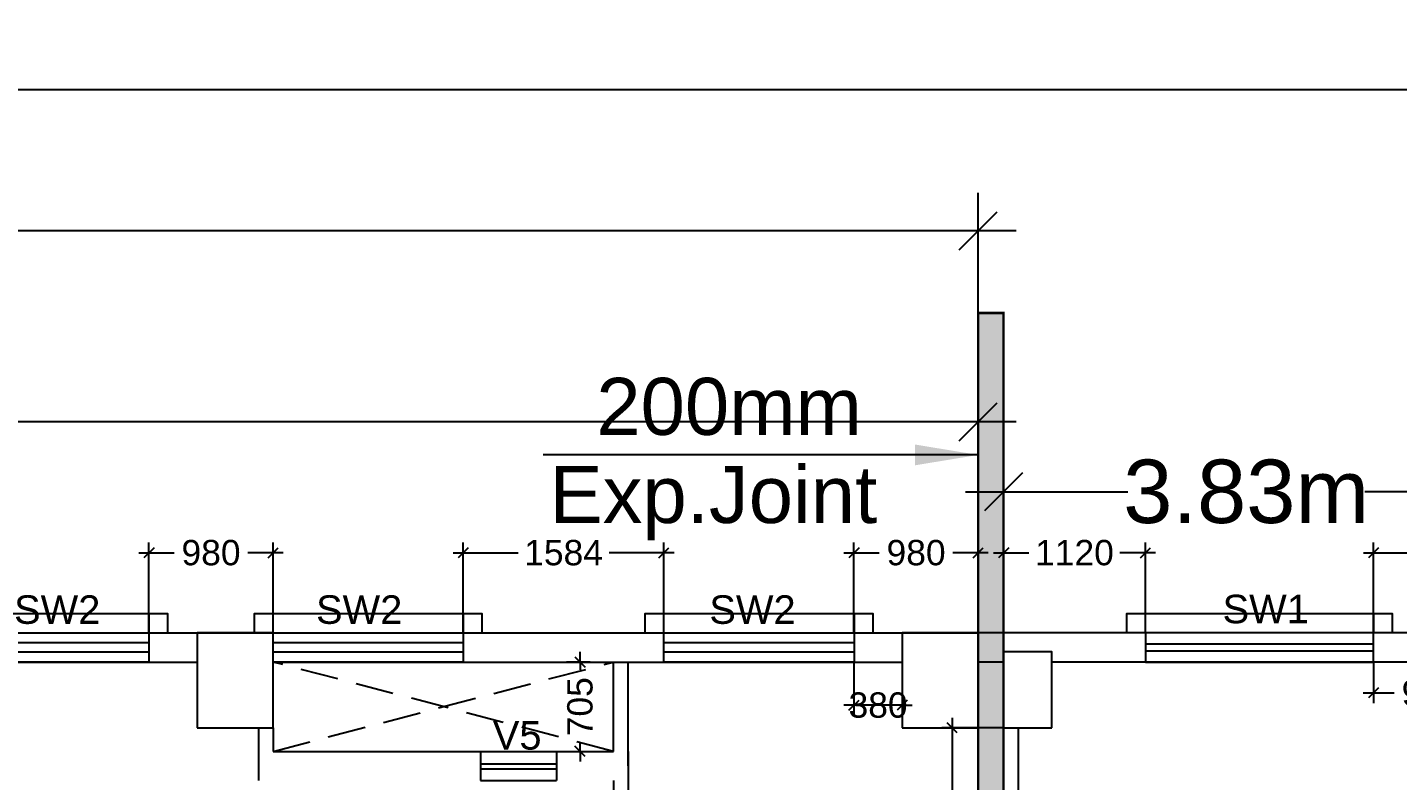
# Model space of a CAD drawing. Extents: x 7620542 to 7843793, y -6476226 to -6093835.
# Drawn here: x 7708846 to 7719659, y -6338180 to -6332241 of the extents above; entities that cross this region are included whole.
import ezdxf
from ezdxf.enums import TextEntityAlignment as Align

# ---------------------------------------------------------------- set-up
doc = ezdxf.new("R2010")
doc.units = 0
doc.header["$LTSCALE"] = 600
doc.header["$MEASUREMENT"] = 0
doc.header["$PDMODE"] = 35
doc.linetypes.add('DASHED', pattern=[0.75, 0.5, -0.25])
doc.linetypes.add('HIDDEN', pattern=[0.375, 0.25, -0.125])
doc.layers.get('0').update_dxf_attribs({"linetype": 'CONTINUOUS'})
doc.layers.get('Defpoints').update_dxf_attribs({"linetype": 'CONTINUOUS'})
for name, color, linetype in [('chajja', 7, 'CONTINUOUS'), ('DIM', 8, 'CONTINUOUS'), ('DIM-TEXT', 8, 'CONTINUOUS'), ('Ele Proje.', 7, 'CONTINUOUS'), ('Exp.Joint', 104, 'CONTINUOUS'), ('Fixed Glass', 171, 'CONTINUOUS'), ('joinery', 7, 'CONTINUOUS'), ('LA-column', 3, 'CONTINUOUS'), ('Walls', 7, 'CONTINUOUS'), ('WIN', 151, 'CONTINUOUS'), ('Working Dim', 5, 'CONTINUOUS')]:
    doc.layers.add(name, color=color, linetype=linetype)
doc.styles.add('ari', font='arial.ttf')
doc.styles.add('ARIAL', font='arial.ttf')
doc.styles.add('ROMANS', font='romans.shx')
doc.styles.add('RT', font='romant.shx')
doc.styles.get("Standard").update_dxf_attribs({"font": 'romans.shx'})
doc.dimstyles.new('int. dim', dxfattribs={"dimtxt": 450, "dimasz": 80, "dimexe": 80, "dimexo": 0, "dimgap": 70, "dimtad": 0, "dimdec": 0, "dimzin": 12, "dimdsep": 46, "dimtxsty": 'ari', "dimblk": 'OBLIQUE', "dimcen": 2, "dimdle": 80, "dimclrd": 256, "dimclre": 256, "dimclrt": 6, "dimadec": 0, "dimazin": 0, "dimtfac": 1, "dimtdec": 0, "dimtix": 1, "dimtmove": 2, "dimatfit": 3, "dimfxl": 1, "dimtolj": 1, "dimtzin": 0, "dimlwd": -1, "dimlwe": -1, "dimarcsym": 0})
doc.dimstyles.new('LA-Footing-dim', dxfattribs={"dimtxt": 300, "dimasz": 5, "dimexe": 25, "dimexo": 25, "dimgap": 5, "dimtad": 1, "dimdec": 0, "dimzin": 0, "dimdsep": 46, "dimtxsty": 'ROMANS', "dimblk": 'DOT', "dimcen": 0.09, "dimdle": 50, "dimclrd": 5, "dimclre": 5, "dimclrt": 6, "dimadec": 0, "dimazin": 0, "dimtfac": 1, "dimtdec": 0, "dimtix": 1, "dimtofl": 0, "dimtmove": 0, "dimatfit": 3, "dimfxl": 1, "dimtolj": 1, "dimtzin": 0, "dimarcsym": 0})
doc.dimstyles.new('STANDARD$0', dxfattribs={"dimscale": 0, "dimtxt": 150, "dimasz": 125, "dimexe": 0.75, "dimexo": 1, "dimgap": 25, "dimtad": 1, "dimdec": 0, "dimdsep": 46, "dimtxsty": 'Standard', "dimblk1": 'DOT', "dimblk2": 'DOT', "dimsah": 1, "dimcen": 2.5, "dimclrd": 1, "dimclre": 1, "dimclrt": 3, "dimadec": 0, "dimazin": 0, "dimtfac": 1, "dimtdec": 0, "dimtmove": 0, "dimatfit": 3, "dimldrblk": 'DOT', "dimfxl": 1, "dimtolj": 1, "dimtzin": 0, "dimarcsym": 0})
doc.dimstyles.new('TEXT', dxfattribs={"dimscale": 0, "dimtxt": 600, "dimasz": 300, "dimexe": 300, "dimexo": 30, "dimgap": 50, "dimtad": 0, "dimdec": 0, "dimzin": 0, "dimdsep": 46, "dimtxsty": 'RT', "dimblk": 'OBLIQUE', "dimcen": 0.09, "dimdle": 300, "dimclrd": 256, "dimclre": 256, "dimclrt": 170, "dimadec": 0, "dimazin": 0, "dimtfac": 1, "dimtdec": 0, "dimtofl": 0, "dimtmove": 2, "dimatfit": 3, "dimfxl": 1, "dimfrac": 2, "dimtolj": 1, "dimtzin": 0, "dimlwd": -1, "dimlwe": -1, "dimarcsym": 0})

# ---------------------------------------------------------------- blocks, each defined once
blk = doc.blocks.new('_Oblique')
at = {"color": 0, "linetype": 'ByBlock', "lineweight": -2}
blk.add_line((-0.5, -0.5), (0.5, 0.5), dxfattribs=at)
blk = doc.blocks.new('*D478')
at = {"layer": 'Defpoints', "color": 0, "linetype": 'Continuous', "transparency": 16777216}
for p in [(7686489, -6335351), (7686489, -6337015, 5), (7716349, -6337015, 5)]:
    blk.add_point(p, dxfattribs=at)
at = {"layer": 'DIM-TEXT', "transparency": 16777216}
for p, q in [((7686489, -6337015), (7686489, -6335051)), ((7716349, -6337015), (7716349, -6335051)), ((7686189, -6335351), (7694663, -6335351)), ((7716649, -6335351), (7708176, -6335351))]:
    blk.add_line(p, q, dxfattribs=at)
at = {"layer": 'DIM-TEXT', "linetype": 'Continuous', "transparency": 16777216, "xscale": 300, "yscale": 300, "zscale": 300, "rotation": 180}
blk.add_blockref('_Oblique', (7686489, -6335351), dxfattribs=at)
at = {"layer": 'DIM-TEXT', "linetype": 'Continuous', "transparency": 16777216, "xscale": 300, "yscale": 300, "zscale": 300}
blk.add_blockref('_Oblique', (7716349, -6335351), dxfattribs=at)
at = {"layer": 'DIM-TEXT', "color": 170, "linetype": 'Continuous', "transparency": 16777216, "insert": (7701419, -6335351), "char_height": 750, "attachment_point": 5, "style": 'ari'}
blk.add_mtext('\\A1;{\\H1.067x;R.I.C.U. - WARD (20 Beds)}', dxfattribs=at)
blk = doc.blocks.new('*D517')
at = {"layer": 'Defpoints', "color": 0, "transparency": 16777216}
for p in [(7719469, -6336384), (7719469, -6337016, 43), (7721324, -6337015, 43)]:
    blk.add_point(p, dxfattribs=at)
at = {"layer": 'Working Dim', "transparency": 16777216}
for p, q in [((7719389, -6336384), (7720036, -6336384)), ((7719469, -6337016), (7719469, -6336304)), ((7721404, -6336384), (7720756, -6336384)), ((7721324, -6337015), (7721324, -6336304))]:
    blk.add_line(p, q, dxfattribs=at)
at = {"layer": 'Working Dim', "transparency": 16777216, "xscale": 80, "yscale": 80, "zscale": 80, "rotation": 180}
blk.add_blockref('_Oblique', (7719469, -6336384), dxfattribs=at)
at = {"layer": 'Working Dim', "transparency": 16777216, "xscale": 80, "yscale": 80, "zscale": 80}
blk.add_blockref('_Oblique', (7721324, -6336384), dxfattribs=at)
at = {"layer": 'Working Dim', "color": 6, "transparency": 16777216, "insert": (7720396, -6336384), "char_height": 200, "attachment_point": 5, "style": 'ari'}
blk.add_mtext('\\A1;1855', dxfattribs=at)
blk = doc.blocks.new('*D518')
at = {"layer": 'Defpoints', "color": 0, "transparency": 16777216}
for p in [(7715369, -6336384), (7715369, -6337015, 11240), (7716349, -6337015, -15)]:
    blk.add_point(p, dxfattribs=at)
at = {"layer": 'Working Dim', "transparency": 16777216}
for p, q in [((7715289, -6336384), (7715568, -6336384)), ((7715369, -6337015), (7715369, -6336304)), ((7716429, -6336384), (7716149, -6336384)), ((7716349, -6337015), (7716349, -6336304))]:
    blk.add_line(p, q, dxfattribs=at)
at = {"layer": 'Working Dim', "transparency": 16777216, "xscale": 80, "yscale": 80, "zscale": 80, "rotation": 180}
blk.add_blockref('_Oblique', (7715369, -6336384), dxfattribs=at)
at = {"layer": 'Working Dim', "transparency": 16777216, "xscale": 80, "yscale": 80, "zscale": 80}
blk.add_blockref('_Oblique', (7716349, -6336384), dxfattribs=at)
at = {"layer": 'Working Dim', "color": 6, "transparency": 16777216, "insert": (7715859, -6336384), "char_height": 200, "attachment_point": 5, "style": 'ari'}
blk.add_mtext('\\A1;980', dxfattribs=at)
blk = doc.blocks.new('*D519')
at = {"layer": 'Defpoints', "color": 0, "transparency": 16777216}
for p in [(7709805, -6336384), (7709805, -6337015, 22418), (7710785, -6337015, 11221)]:
    blk.add_point(p, dxfattribs=at)
at = {"layer": 'Working Dim', "transparency": 16777216}
for p, q in [((7709725, -6336384), (7710004, -6336384)), ((7709805, -6337015), (7709805, -6336304)), ((7710865, -6336384), (7710586, -6336384)), ((7710785, -6337015), (7710785, -6336304))]:
    blk.add_line(p, q, dxfattribs=at)
at = {"layer": 'Working Dim', "transparency": 16777216, "xscale": 80, "yscale": 80, "zscale": 80, "rotation": 180}
blk.add_blockref('_Oblique', (7709805, -6336384), dxfattribs=at)
at = {"layer": 'Working Dim', "transparency": 16777216, "xscale": 80, "yscale": 80, "zscale": 80}
blk.add_blockref('_Oblique', (7710785, -6336384), dxfattribs=at)
at = {"layer": 'Working Dim', "color": 6, "transparency": 16777216, "insert": (7710295, -6336384), "char_height": 200, "attachment_point": 5, "style": 'ari'}
blk.add_mtext('\\A1;980', dxfattribs=at)
blk = doc.blocks.new('*D545')
at = {"layer": 'Defpoints', "color": 0, "transparency": 16777216}
for p in [(7715369, -6337245, 11240), (7715749, -6337245, 11225), (7715369, -6337586)]:
    blk.add_point(p, dxfattribs=at)
at = {"layer": 'Working Dim', "transparency": 16777216}
for p, q in [((7715369, -6337245), (7715369, -6337666)), ((7715749, -6337245), (7715749, -6337666)), ((7715369, -6337586), (7715289, -6337586)), ((7715749, -6337586), (7715369, -6337586)), ((7715749, -6337586), (7715829, -6337586))]:
    blk.add_line(p, q, dxfattribs=at)
at = {"layer": 'Working Dim', "transparency": 16777216, "xscale": 80, "yscale": 80, "zscale": 80}
blk.add_blockref('_Oblique', (7715369, -6337586), dxfattribs=at)
at = {"layer": 'Working Dim', "transparency": 16777216, "xscale": 80, "yscale": 80, "zscale": 80, "rotation": 180}
blk.add_blockref('_Oblique', (7715749, -6337586), dxfattribs=at)
at = {"layer": 'Working Dim', "color": 6, "transparency": 16777216, "insert": (7715559, -6337586), "char_height": 200, "attachment_point": 5, "style": 'ari'}
blk.add_mtext('\\A1;380', dxfattribs=at)
blk = doc.blocks.new('*D851')
at = {"layer": 'Defpoints', "color": 0, "transparency": 16777216}
for p in [(7761439, -6332733), (7641399, -6337015, 5), (7761439, -6337165, -25)]:
    blk.add_point(p, dxfattribs=at)
at = {"layer": 'DIM', "color": 8, "transparency": 16777216}
for p, q in [((7641399, -6337015), (7641399, -6332433)), ((7761439, -6337165), (7761439, -6332433)), ((7641099, -6332733), (7699470, -6332733)), ((7761739, -6332733), (7703368, -6332733))]:
    blk.add_line(p, q, dxfattribs=at)
at = {"layer": 'DIM', "color": 8, "transparency": 16777216, "xscale": 300, "yscale": 300, "zscale": 300, "rotation": 180}
blk.add_blockref('_Oblique', (7641399, -6332733), dxfattribs=at)
at = {"layer": 'DIM', "color": 8, "transparency": 16777216, "xscale": 300, "yscale": 300, "zscale": 300}
blk.add_blockref('_Oblique', (7761439, -6332733), dxfattribs=at)
at = {"layer": 'DIM', "color": 7, "transparency": 16777216, "insert": (7701419, -6332733), "char_height": 750, "attachment_point": 5, "style": 'ari'}
blk.add_mtext('\\A1;120.04m', dxfattribs=at)
blk = doc.blocks.new('*D853')
at = {"layer": 'Defpoints', "color": 0, "transparency": 16777216}
for p in [(7716349, -6333845), (7686489, -6337015, 11183), (7716349, -6337015)]:
    blk.add_point(p, dxfattribs=at)
at = {"layer": 'DIM', "color": 8, "transparency": 16777216}
for p, q in [((7686489, -6337015), (7686489, -6333545)), ((7716349, -6337015), (7716349, -6333545)), ((7686189, -6333845), (7699720, -6333845)), ((7716649, -6333845), (7703118, -6333845))]:
    blk.add_line(p, q, dxfattribs=at)
at = {"layer": 'DIM', "color": 8, "transparency": 16777216, "xscale": 300, "yscale": 300, "zscale": 300, "rotation": 180}
blk.add_blockref('_Oblique', (7686489, -6333845), dxfattribs=at)
at = {"layer": 'DIM', "color": 8, "transparency": 16777216, "xscale": 300, "yscale": 300, "zscale": 300}
blk.add_blockref('_Oblique', (7716349, -6333845), dxfattribs=at)
at = {"layer": 'DIM', "color": 7, "transparency": 16777216, "insert": (7701419, -6333845), "char_height": 750, "attachment_point": 5, "style": 'ari'}
blk.add_mtext('\\A1;29.86m', dxfattribs=at)
blk = doc.blocks.new('*D867')
at = {"layer": 'Defpoints', "color": 0, "transparency": 16777216}
for p in [(7720379, -6335903), (7716549, -6337015), (7720379, -6337015, -8)]:
    blk.add_point(p, dxfattribs=at)
at = {"layer": 'DIM', "color": 8, "transparency": 16777216}
for p, q in [((7716549, -6337015), (7716549, -6335603)), ((7720379, -6337015), (7720379, -6335603)), ((7716249, -6335903), (7717530, -6335903)), ((7720679, -6335903), (7719399, -6335903))]:
    blk.add_line(p, q, dxfattribs=at)
at = {"layer": 'DIM', "color": 8, "transparency": 16777216, "xscale": 300, "yscale": 300, "zscale": 300, "rotation": 180}
blk.add_blockref('_Oblique', (7716549, -6335903), dxfattribs=at)
at = {"layer": 'DIM', "color": 8, "transparency": 16777216, "xscale": 300, "yscale": 300, "zscale": 300}
blk.add_blockref('_Oblique', (7720379, -6335903), dxfattribs=at)
at = {"layer": 'DIM', "color": 7, "transparency": 16777216, "insert": (7718464, -6335903), "char_height": 500, "attachment_point": 5, "style": 'ari'}
blk.add_mtext('\\A1;3.83m', dxfattribs=at)
blk = doc.blocks.new('*D884')
at = {"layer": 'Defpoints', "color": 0, "transparency": 16777216}
for p in [(7717669, -6336384), (7716550, -6337015, -15), (7717669, -6337015, -15)]:
    blk.add_point(p, dxfattribs=at)
at = {"layer": 'Working Dim', "transparency": 16777216}
for p, q in [((7716470, -6336384), (7716750, -6336384)), ((7716550, -6337015), (7716550, -6336304)), ((7717749, -6336384), (7717468, -6336384)), ((7717669, -6337015), (7717669, -6336304))]:
    blk.add_line(p, q, dxfattribs=at)
at = {"layer": 'Working Dim', "transparency": 16777216, "xscale": 80, "yscale": 80, "zscale": 80, "rotation": 180}
blk.add_blockref('_Oblique', (7716550, -6336384), dxfattribs=at)
at = {"layer": 'Working Dim', "transparency": 16777216, "xscale": 80, "yscale": 80, "zscale": 80}
blk.add_blockref('_Oblique', (7717669, -6336384), dxfattribs=at)
at = {"layer": 'Working Dim', "color": 6, "transparency": 16777216, "insert": (7717109, -6336384), "char_height": 200, "attachment_point": 5, "style": 'ari'}
blk.add_mtext('\\A1;1120', dxfattribs=at)
blk = doc.blocks.new('*D886')
at = {"layer": 'Defpoints', "color": 0, "transparency": 16777216}
for p in [(7713869, -6336384), (7712285, -6337015), (7713869, -6337015, 11240)]:
    blk.add_point(p, dxfattribs=at)
at = {"layer": 'Working Dim', "transparency": 16777216}
for p, q in [((7712205, -6336384), (7712718, -6336384)), ((7712285, -6337015), (7712285, -6336304)), ((7713949, -6336384), (7713436, -6336384)), ((7713869, -6337015), (7713869, -6336304))]:
    blk.add_line(p, q, dxfattribs=at)
at = {"layer": 'Working Dim', "transparency": 16777216, "xscale": 80, "yscale": 80, "zscale": 80, "rotation": 180}
blk.add_blockref('_Oblique', (7712285, -6336384), dxfattribs=at)
at = {"layer": 'Working Dim', "transparency": 16777216, "xscale": 80, "yscale": 80, "zscale": 80}
blk.add_blockref('_Oblique', (7713869, -6336384), dxfattribs=at)
at = {"layer": 'Working Dim', "color": 6, "transparency": 16777216, "insert": (7713077, -6336384), "char_height": 200, "attachment_point": 5, "style": 'ari'}
blk.add_mtext('\\A1;1584', dxfattribs=at)
blk = doc.blocks.new('_Dot')
at = {"layer": 'WIN', "color": 0, "linetype": 'ByBlock', "lineweight": -2}
blk.add_line((-0.5, 0), (-1, 0), dxfattribs=at)
at = {"layer": 'WIN', "color": 0, "linetype": 'ByBlock', "const_width": 0.5}
blk.add_lwpolyline([(-0.25, 0, 1), (0.25, 0, 1)], format="xyb", close=True, dxfattribs=at)
blk = doc.blocks.new('*D1696')
at = {"layer": 'Defpoints', "color": 0, "transparency": 16777216}
for p in [(7716549, -6337765, 5), (7716143, -6342750), (7716549, -6342750)]:
    blk.add_point(p, dxfattribs=at)
at = {"layer": 'Working Dim', "transparency": 16777216}
for p, q in [((7716143, -6337685), (7716143, -6339888)), ((7716549, -6337765), (7716063, -6337765)), ((7716143, -6342830), (7716143, -6340628)), ((7716549, -6342750), (7716063, -6342750))]:
    blk.add_line(p, q, dxfattribs=at)
at = {"layer": 'Working Dim', "transparency": 16777216, "xscale": 80, "yscale": 80, "zscale": 80}
for p, rotation in [((7716143, -6337765), 90), ((7716143, -6342750), 270)]:
    blk.add_blockref('_Oblique', p, dxfattribs=dict(at, rotation=rotation))
at = {"layer": 'Working Dim', "color": 6, "transparency": 16777216, "insert": (7716143, -6340258), "char_height": 200, "attachment_point": 5, "rotation": 90, "style": 'ari'}
blk.add_mtext('\\A1;2320', dxfattribs=at)
blk = doc.blocks.new('*D2182')
at = {"layer": 'Defpoints', "color": 0, "transparency": 16777216}
for p in [(7713100, -6337245), (7713100, -6337950), (7713207, -6337950)]:
    blk.add_point(p, dxfattribs=at)
at = {"layer": 'Working Dim', "transparency": 16777216}
for p, q in [((7713100, -6337245), (7713287, -6337245)), ((7713207, -6337245), (7713207, -6337165)), ((7713207, -6337245), (7713207, -6337307)), ((7713207, -6337950), (7713207, -6337889)), ((7713100, -6337950), (7713287, -6337950)), ((7713207, -6337950), (7713207, -6338030))]:
    blk.add_line(p, q, dxfattribs=at)
at = {"layer": 'Working Dim', "transparency": 16777216, "xscale": 80, "yscale": 80, "zscale": 80}
for p, rotation in [((7713207, -6337245), 270), ((7713207, -6337950), 90)]:
    blk.add_blockref('_Oblique', p, dxfattribs=dict(at, rotation=rotation))
at = {"layer": 'Working Dim', "color": 6, "transparency": 16777216, "insert": (7713207, -6337598), "char_height": 200, "attachment_point": 5, "rotation": 90, "style": 'ari'}
blk.add_mtext('\\A1;705', dxfattribs=at)
blk = doc.blocks.new('*D2536')
at = {"layer": 'Defpoints', "color": 0, "transparency": 16777216}
for p in [(7719468, -6337245, -15), (7720379, -6337245, -15), (7720379, -6337489)]:
    blk.add_point(p, dxfattribs=at)
at = {"layer": 'Working Dim', "transparency": 16777216}
for p, q in [((7719468, -6337245), (7719468, -6337569)), ((7720379, -6337245), (7720379, -6337569)), ((7719388, -6337489), (7719633, -6337489)), ((7720459, -6337489), (7720214, -6337489))]:
    blk.add_line(p, q, dxfattribs=at)
at = {"layer": 'Working Dim', "transparency": 16777216, "xscale": 80, "yscale": 80, "zscale": 80, "rotation": 180}
blk.add_blockref('_Oblique', (7719468, -6337489), dxfattribs=at)
at = {"layer": 'Working Dim', "transparency": 16777216, "xscale": 80, "yscale": 80, "zscale": 80}
blk.add_blockref('_Oblique', (7720379, -6337489), dxfattribs=at)
at = {"layer": 'Working Dim', "color": 6, "transparency": 16777216, "insert": (7719924, -6337489), "char_height": 200, "attachment_point": 5, "style": 'ari'}
blk.add_mtext('\\A1;910', dxfattribs=at)

msp = doc.modelspace()

# ---------------------------------------------------------------- hatches: boundary and pattern name
at = {"layer": 'Exp.Joint', "linetype": 'HIDDEN'}
msp.add_hatch(color=256, dxfattribs=at).paths.add_polyline_path([(7716549.14, -6334493.662), (7716349.14, -6334493.662), (7716349.14, -6455862.509), (7716549.14, -6455862.509)])

# ---------------------------------------------------------------- linework, layer by layer
at = {"layer": 'chajja', "color": 8}
for p, q in [((7715369.055, -6336865.306, -14.83), (7713869.055, -6336865.306, -14.83)), ((7719468.242, -6336865.47, -14.83), (7717668.242, -6336865.47, -14.83))]:
    msp.add_line(p, q, dxfattribs=at)
at = {"layer": 'chajja'}
msp.add_line((7750548.695, -6337015.883, -14.83), (7716348.786, -6337015.32, -14.83), dxfattribs=at)
at = {"layer": 'Ele Proje.', "elevation": -14.83}
for points in [[(7709955.144, -6337015.306), (7709955.144, -6336865.306), (7709805.144, -6336865.306), (7709805.144, -6337015.306)], [(7710785.144, -6337015.328), (7710785.144, -6336865.328), (7710635.144, -6336865.328), (7710635.144, -6337015.328)], [(7712435.144, -6337015.306), (7712435.144, -6336865.306), (7712285.144, -6336865.306), (7712285.144, -6337015.306)], [(7713869.055, -6337015.328), (7713869.055, -6336865.328), (7713719.055, -6336865.328), (7713719.055, -6337015.328)], [(7715519.055, -6337015.306), (7715519.055, -6336865.306), (7715369.055, -6336865.306), (7715369.055, -6337015.306)], [(7717668.242, -6337015.47), (7717668.242, -6336865.47), (7717518.242, -6336865.47), (7717518.242, -6337015.47)], [(7719618.242, -6337015.47), (7719618.242, -6336865.47), (7719468.242, -6336865.47), (7719468.242, -6337015.47)]]:
    msp.add_lwpolyline(points, dxfattribs=at)
at = {"layer": 'Exp.Joint', "linetype": 'HIDDEN', "const_width": 20, "elevation": -11195.81}
msp.add_lwpolyline([(7716549.14, -6334493.662), (7716349.14, -6334493.662), (7716349.14, -6455862.509), (7716549.14, -6455862.509)], close=True, dxfattribs=at)
at = {"layer": 'Fixed Glass', "elevation": -14.83}
for points in [[(7712285.144, -6337015.328), (7712285.144, -6337245.328), (7710785.144, -6337245.328), (7710785.144, -6337015.328)], [(7712285.144, -6337092.328), (7712285.144, -6337168.328), (7710785.144, -6337168.328), (7710785.144, -6337092.328)]]:
    msp.add_lwpolyline(points, close=True, dxfattribs=at)
at = {"layer": 'LA-column', "color": 2}
for points, elevation in [([(7710185.144, -6337765.399), (7710785.144, -6337765.399), (7710785.144, -6337015.399), (7710185.144, -6337015.399)], 11172.341), ([(7715749.145, -6337765.399), (7716349.145, -6337765.399), (7716349.145, -6337015.399), (7715749.145, -6337015.399)], 11172.341), ([(7716929.144, -6337765.319), (7716929.144, -6337165.319), (7716549.144, -6337165.319), (7716549.144, -6337765.319)], -9.508)]:
    msp.add_lwpolyline(points, close=True, dxfattribs=dict(at, elevation=elevation))
at = {"layer": 'Walls', "color": 8}
for p, q in [((7709805.144, -6336865.306, -14.83), (7708305.144, -6336865.306, -14.83)), ((7712285.144, -6336865.306, -14.83), (7710785.144, -6336865.306, -14.83))]:
    msp.add_line(p, q, dxfattribs=at)
at = {"layer": 'Walls'}
for p, q in [((7698597.144, -6337015.284, -14.83), (7716349.055, -6337015.284, -14.83)), ((7704691.144, -6337245.284, -14.83), (7710185.144, -6337245.284, -14.83)), ((7710785.144, -6337245.284, -14.83), (7715749.055, -6337245.284, -14.83)), ((7713472, -6337950.362, -14.83), (7713472, -6337245.454, -14.83)), ((7713587, -6338065.286, -14.83), (7713587, -6337245.453, -14.83)), ((7716548.876, -6337245.323, -14.83), (7716348.782, -6337245.32, -14.83)), ((7720378.608, -6337245.386, -14.83), (7716928.876, -6337245.329, -14.83)), ((7713587, -6337950.286, 11182.658), (7713587, -6338065.286, 11182.658)), ((7713587.09, -6337950.28, 22422.972), (7713587.09, -6338065.28, 22422.972))]:
    msp.add_line(p, q, dxfattribs=at)
at = {"layer": 'Walls', "linetype": 'Continuous', "elevation": -14.83}
for points in [[(7716549.144, -6342750.259), (7716549.144, -6337765.323)], [(7716664.144, -6337765.365), (7716664.144, -6342750.259)]]:
    msp.add_lwpolyline(points, dxfattribs=at)
at = {"layer": 'Walls', "elevation": -14.83}
msp.add_lwpolyline([(7710785.054, -6337950.286), (7713472, -6337950.286)], dxfattribs=at)
at = {"layer": 'WIN', "linetype": 'Continuous'}
for p, q in [((7717668.242, -6337100.955, -14.83), (7719468.242, -6337100.955, -14.83)), ((7712422.09, -6337950.267, -14.83), (7713022.09, -6337950.267, -14.83)), ((7712422.09, -6337950.267, -14.83), (7712422.09, -6338180.267, -14.83)), ((7713022.09, -6337950.267, -14.83), (7713022.09, -6338180.267, -14.83)), ((7712422.09, -6338049.203, -14.83), (7713022.09, -6338049.203, -14.83)), ((7712422.09, -6338087.536, -14.83), (7713022.09, -6338087.536, -14.83)), ((7712422.09, -6338180.267, -14.83), (7713022.09, -6338180.267, -14.83))]:
    msp.add_line(p, q, dxfattribs=at)
at = {"layer": 'WIN', "linetype": 'Continuous', "elevation": -14.83}
for points in [[(7709805.144, -6337015.328), (7709805.144, -6337245.328), (7708305.144, -6337245.328), (7708305.144, -6337015.328)], [(7715369.055, -6337015.328), (7715369.055, -6337245.328), (7713869.055, -6337245.328), (7713869.055, -6337015.328)], [(7717668.242, -6337015.505), (7717668.242, -6337245.505), (7719468.242, -6337245.505), (7719468.242, -6337015.505)], [(7709805.144, -6337092.328), (7709805.144, -6337168.328), (7708305.144, -6337168.328), (7708305.144, -6337092.328)], [(7715369.055, -6337092.328), (7715369.055, -6337168.328), (7713869.055, -6337168.328), (7713869.055, -6337092.328)]]:
    msp.add_lwpolyline(points, close=True, dxfattribs=at)
msp.add_lwpolyline([(7719468.242, -6337160.054), (7717668.242, -6337160.054)], dxfattribs=at)
at = {"layer": 'Working Dim', "color": 8, "linetype": 'DASHED'}
for p, q in [((7710785.054, -6337950.286, 11182.658), (7713472, -6337245.279, -14.83)), ((7713472, -6337950.286, -14.83), (7710785.054, -6337245.279, 11183.498))]:
    msp.add_line(p, q, dxfattribs=at)
at = {"layer": 'Working Dim', "color": 7}
for p, q in [((7710670.144, -6337765.399, 11172.341), (7710670.144, -6338180.286, 11172.341)), ((7710785.144, -6337765.399, 11172.341), (7710785.144, -6337950.286, 11172.341)), ((7713587.09, -6338065.28, -14.83), (7713586.828, -6340343.012, -14.805)), ((7713472.09, -6338180.267, -14.83), (7713471.828, -6340343.001, -14.805))]:
    msp.add_line(p, q, dxfattribs=at)

# ---------------------------------------------------------------- texts
at = {"layer": 'Exp.Joint', "color": 7, "style": 'ARIAL'}
for s, p in [('200mm', (7714383.392, -6335454.658, 4.14)), ('Exp.Joint', (7714258.883, -6336149.337, 4.14))]:
    msp.add_text(s, height=450, dxfattribs=at).set_placement(p, align=Align.CENTER)
at = {"layer": 'joinery', "style": 'ari'}
for s, p in [('SW2', (7709081.142, -6336944.376, -14.83)), ('SW2', (7711464.157, -6336944.376, -14.83)), ('SW2', (7714567.968, -6336944.376, -14.83)), ('SW1', (7718618.1, -6336939.765, -14.83)), ('V5', (7712711.087, -6337936.032, -11.495))]:
    msp.add_text(s, height=225, dxfattribs=at).set_placement(p, align=Align.CENTER)

# ---------------------------------------------------------------- dimensions: what is measured, and where the dimension line sits
at = {"layer": 'DIM'}
for base, p1, p2, override, picture, middle in [((7761439.285, -6332733.427, -14.83), (7641399.003, -6337015.366, -9.699), (7761439.285, -6337165.48, -39.948), {"dimscale": 1, "dimtxt": 750, "dimasz": 300, "dimexe": 300, "dimexo": 0, "dimgap": 1, "dimtad": 0, "dimdec": 2, "dimlfac": 0.001, "dimzin": 0, "dimpost": 'm', "dimtxsty": 'ari', "dimblk1": 'Oblique', "dimblk2": 'Oblique', "dimcen": 0, "dimdle": 300, "dimclrd": 8, "dimclre": 8, "dimclrt": 7, "dimadec": 2, "dimtdec": 2, "dimtmove": 2, "dimfxl": 0.75, "dimfrac": 1, "dimlwd": 65535, "dimlwe": 65535}, '*D851', (7701419.144, -6332733.427, -14.83)), ((7716349.055, -6333844.636, -14.83), (7686489.144, -6337015.399, 11168.422), (7716349.055, -6337015.381, -14.83), {"dimscale": 1, "dimtxt": 750, "dimasz": 300, "dimexe": 300, "dimexo": 0, "dimgap": 1, "dimtad": 0, "dimdec": 2, "dimlfac": 0.001, "dimzin": 0, "dimpost": 'm', "dimtxsty": 'ari', "dimblk1": 'Oblique', "dimblk2": 'Oblique', "dimcen": 0, "dimdle": 300, "dimclrd": 8, "dimclre": 8, "dimclrt": 7, "dimadec": 2, "dimtdec": 2, "dimtmove": 2, "dimfxl": 0.75, "dimfrac": 1, "dimlwd": 65535, "dimlwe": 65535}, '*D853', (7701419.099, -6333844.636, -14.83)), ((7720379.146, -6335902.995, -14.83), (7716549.145, -6337015.382, -14.83), (7720379.146, -6337015.376, -22.478), {"dimscale": 1, "dimtxt": 500, "dimasz": 300, "dimexe": 300, "dimexo": 0, "dimgap": 1, "dimtad": 0, "dimdec": 2, "dimlfac": 0.001, "dimzin": 0, "dimpost": 'm', "dimtxsty": 'ari', "dimblk1": 'Oblique', "dimblk2": 'Oblique', "dimcen": 0, "dimdle": 300, "dimclrd": 8, "dimclre": 8, "dimclrt": 7, "dimadec": 2, "dimtdec": 2, "dimtmove": 2, "dimfxl": 0.75, "dimfrac": 1, "dimlwd": 65535, "dimlwe": 65535}, '*D867', (7718464.145, -6335902.995, -14.83))]:
    dim = msp.add_linear_dim(base=base, p1=p1, p2=p2, dimstyle='STANDARD$0', override=override, dxfattribs=at)
    dim.commit()
    dim.dimension.update_dxf_attribs({"geometry": picture, "text_midpoint": middle})
at = {"layer": 'DIM-TEXT', "linetype": 'Continuous'}
dim = msp.add_linear_dim(base=(7686489.054, -6335351.01, -19.962), p1=(7716349.145, -6337015.444, -14.83), p2=(7686489.054, -6337015.444, -14.83), text='{\\H1.067x;R.I.C.U. - WARD (20 Beds)}', dimstyle='TEXT', override={"dimscale": 1, "dimtxt": 750, "dimexo": 0, "dimtxsty": 'ari'}, dxfattribs=at)
dim.commit()
dim.dimension.update_dxf_attribs({"geometry": '*D478', "text_midpoint": (7701419.099, -6335351.01, -19.962)})
at = {"layer": 'Working Dim'}
for base, p1, p2, picture, middle in [((7709804.963, -6336384.489), (7710785.144, -6337015.242, 11220.543), (7709804.963, -6337015.465, 22417.841), '*D519', (7710295.054, -6336384.489)), ((7715368.874, -6336384.489), (7716348.786, -6337015.32, -14.83), (7715368.874, -6337015.465, 11239.72), '*D518', (7715858.83, -6336384.489)), ((7719468.515, -6336384.489), (7721323.697, -6337015.408, 43.325), (7719468.515, -6337015.507, 42.547), '*D517', (7720396.106, -6336384.489)), ((7715368.874, -6337586.459), (7715749.055, -6337245.387, 11225.483), (7715368.874, -6337245.465, 11239.72), '*D545', (7715558.964, -6337586.459))]:
    dim = msp.add_linear_dim(base=base, p1=p1, p2=p2, angle=180, dimstyle='int. dim', override={"dimtxt": 200}, dxfattribs=at)
    dim.commit()
    dim.dimension.update_dxf_attribs({"geometry": picture, "text_midpoint": middle})
for base, p1, p2, picture, middle in [((7713869.235, -6336384.489), (7712285.144, -6337015.387), (7713869.235, -6337015.465, 11239.72), '*D886', (7713077.189, -6336384.489)), ((7717669.242, -6336384.489), (7716549.503, -6337015.32, -14.83), (7717669.242, -6337015.341, -14.83), '*D884', (7717109.373, -6336384.489))]:
    dim = msp.add_linear_dim(base=base, p1=p1, p2=p2, dimstyle='int. dim', override={"dimtxt": 200}, dxfattribs=at)
    dim.commit()
    dim.dimension.update_dxf_attribs({"geometry": picture, "text_midpoint": middle})
at = {"layer": 'Working Dim', "color": 7}
dim = msp.add_linear_dim(base=(7713206.903, -6337950.286, -14.83), p1=(7713100.383, -6337245.284, -14.83), p2=(7713100.383, -6337950.286, -14.83), angle=90, dimstyle='int. dim', override={"dimtxt": 200, "dimarcsym": 1}, dxfattribs=at)
dim.commit()
dim.dimension.update_dxf_attribs({"geometry": '*D2182', "text_midpoint": (7713206.903, -6337597.785, -14.83)})
dim = msp.add_linear_dim(base=(7720379.146, -6337489.059), p1=(7719468.242, -6337245.371, -14.83), p2=(7720379.146, -6337245.371, -14.83), text='910', dimstyle='int. dim', override={"dimtxt": 200, "dimarcsym": 1}, dxfattribs=at)
dim.commit()
dim.dimension.update_dxf_attribs({"geometry": '*D2536', "text_midpoint": (7719923.694, -6337489.059)})
at = {"layer": 'Working Dim'}
dim = msp.add_linear_dim(base=(7716143.481, -6342750.259, -14.83), p1=(7716549.144, -6337765.319, -9.508), p2=(7716549.145, -6342750.259, -14.83), angle=90, text='2320', dimstyle='int. dim', override={"dimtxt": 200, "dimarcsym": 1}, dxfattribs=at)
dim.commit()
dim.dimension.update_dxf_attribs({"geometry": '*D1696', "text_midpoint": (7716143.481, -6340257.789, -14.83)})

# ---------------------------------------------------------------- leaders
at = {"layer": 'Exp.Joint'}
msp.add_leader([(7716349.14, -6335612.304, 3.086), (7712916.365, -6335612.304, 3.086)], dimstyle='LA-Footing-dim', override={"dimasz": 500, "dimgap": 5, "dimtad": 0}, dxfattribs=at)

doc.saveas('drawing.dxf')
